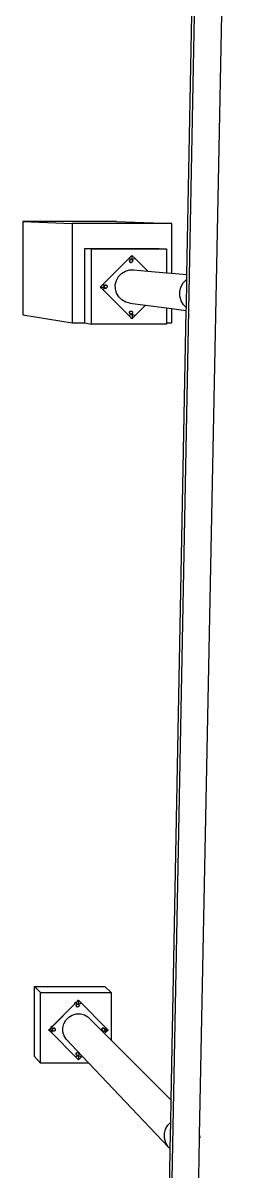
# Model space of a CAD drawing. Header units: inches. Extents: x -1152 to 1243, y -567 to 664.
# Drawn here: x 218.5 to 278.8, y -281 to 48.5 of the extents above; entities that cross this region are included whole.
import ezdxf

# ---------------------------------------------------------------- set-up
doc = ezdxf.new("R2010")
doc.units = ezdxf.units.IN
doc.header["$MEASUREMENT"] = 0

msp = doc.modelspace()

# ---------------------------------------------------------------- linework, layer by layer
for p, q in [((255.92893, -566.54973), (276.90606, 529.8555)), ((269.24112, -270.84052), (278.82227, 215.69733)), ((269.9474, 208.83171), (265.51253, -23.73756)), ((245.3505, -8.49912), (218.53607, -8.49912)), ((218.53607, -8.49912), (218.53607, -35.31356)), ((218.53607, -8.49912), (232.68488, -9.04938)), ((261.23538, -9.04938), (232.68488, -9.04938)), ((232.68488, -9.04938), (232.68488, -37.59988)), ((245.3505, -8.49912), (261.23538, -9.04938)), ((261.23538, -23.35517), (261.23538, -9.04938)), ((236.2537, -37.59988), (236.2537, -16.18701)), ((236.2537, -16.18701), (257.66657, -16.18701)), ((236.2537, -16.18701), (238.18129, -16.31908)), ((238.18129, -16.31908), (259.76887, -16.31908)), ((238.18129, -37.90666), (238.18129, -16.31908)), ((257.66657, -16.18701), (259.76887, -16.31908)), ((259.76887, -16.31908), (259.76887, -23.22406)), ((241.51812, -26.50027), (249.00097, -19.01742)), ((241.53141, -26.50173), (249.00932, -19.02382)), ((249.00097, -19.01742), (249.80201, -18.21638)), ((249.00097, -19.01742), (249.00932, -19.02382)), ((249.00097, -19.01742), (249.01468, -19.01846)), ((249.00932, -19.02382), (249.01468, -19.01846)), ((249.01468, -19.01846), (249.80939, -18.22376)), ((249.01468, -19.01846), (249.24931, -19.1985)), ((249.08889, -19.66822), (249.07357, -19.78459)), ((249.09972, -19.67905), (249.0844, -19.79542)), ((249.1338, -19.55978), (249.08889, -19.66822)), ((249.14464, -19.57061), (249.09972, -19.67905)), ((249.09972, -19.79542), (249.11452, -19.68302)), ((249.11452, -19.68302), (249.15791, -19.57827)), ((249.12801, -19.79767), (249.14281, -19.68525)), ((249.20526, -19.46665), (249.1338, -19.55978)), ((249.14281, -19.68525), (249.18621, -19.58049)), ((249.21609, -19.47749), (249.14464, -19.57061)), ((249.15791, -19.57827), (249.22693, -19.48832)), ((249.18621, -19.58049), (249.2439, -19.5053)), ((249.29838, -19.3952), (249.20526, -19.46665)), ((249.22693, -19.48832), (249.31687, -19.4193)), ((249.22693, -19.48832), (249.2439, -19.5053)), ((249.2439, -19.5053), (249.25523, -19.49054)), ((249.24931, -19.1985), (249.52255, -19.31168)), ((249.25523, -19.49054), (249.34519, -19.42151)), ((249.40682, -19.35028), (249.29838, -19.3952)), ((249.31687, -19.4193), (249.42162, -19.37591)), ((249.34519, -19.42151), (249.44995, -19.37812)), ((249.5232, -19.33496), (249.40682, -19.35028)), ((249.42162, -19.37591), (249.53403, -19.36112)), ((249.44995, -19.37812), (249.55655, -19.36408)), ((249.52255, -19.31168), (249.81576, -19.35028)), ((249.63957, -19.35028), (249.5232, -19.33496)), ((249.53403, -19.36112), (249.55655, -19.36408)), ((249.53403, -19.36112), (249.56237, -19.36331)), ((249.55655, -19.36408), (249.56237, -19.36331)), ((249.56237, -19.36331), (249.67479, -19.37812)), ((249.74801, -19.3952), (249.63957, -19.35028)), ((249.67479, -19.37812), (249.77955, -19.42151)), ((249.84113, -19.46665), (249.74801, -19.3952)), ((249.77955, -19.42151), (249.84506, -19.47178)), ((249.80201, -18.21638), (249.80939, -18.22376)), ((249.80201, -18.21638), (249.81576, -18.21738)), ((249.80939, -18.22376), (249.81576, -18.21738)), ((249.81576, -18.21738), (250.61684, -19.01846)), ((249.81576, -18.21738), (249.81576, -19.34421)), ((249.81576, -19.35028), (250.10898, -19.31168)), ((249.84506, -19.47178), (249.84113, -19.46665)), ((249.84506, -19.47178), (249.86951, -19.49054)), ((249.86951, -19.49054), (249.93854, -19.58049)), ((249.93854, -19.58049), (249.98193, -19.68525)), ((249.98193, -19.68525), (249.99673, -19.79767)), ((250.10898, -19.31168), (250.38221, -19.1985)), ((250.38221, -19.1985), (250.61684, -19.01846)), ((250.61684, -19.01846), (254.3368, -22.73842)), ((246.84178, -23.38151), (247.92084, -22.74051)), ((247.92084, -22.74051), (249.12903, -22.40063)), ((249.07357, -19.78459), (249.08889, -19.90096)), ((249.0844, -19.79542), (249.09972, -19.9118)), ((249.08889, -19.90096), (249.1338, -20.0094)), ((249.11452, -19.90783), (249.09972, -19.79542)), ((249.09972, -19.9118), (249.14464, -20.02024)), ((249.15791, -20.01258), (249.11452, -19.90783)), ((249.14281, -19.91009), (249.12801, -19.79767)), ((249.12903, -22.40063), (250.38402, -22.38503)), ((249.1338, -20.0094), (249.20526, -20.10253)), ((249.18621, -20.01485), (249.14281, -19.91009)), ((249.14464, -20.02024), (249.20669, -20.1011)), ((249.21752, -20.09027), (249.15791, -20.01258)), ((249.23254, -20.07524), (249.18621, -20.01485)), ((249.21752, -20.09027), (249.20526, -20.10253)), ((249.20669, -20.1011), (249.21139, -20.10723)), ((249.21139, -20.10723), (249.21609, -20.11336)), ((249.21609, -20.11336), (249.30921, -20.18481)), ((249.21752, -20.09027), (249.23254, -20.07524)), ((249.22693, -20.10253), (249.21752, -20.09027)), ((249.31687, -20.17155), (249.22693, -20.10253)), ((249.25523, -20.10481), (249.23254, -20.07524)), ((249.34519, -20.17384), (249.25523, -20.10481)), ((249.30921, -20.18481), (249.41766, -20.22973)), ((249.42162, -20.21493), (249.31687, -20.17155)), ((249.44995, -20.21723), (249.34519, -20.17384)), ((249.41766, -20.22973), (249.53403, -20.24505)), ((249.53403, -20.22973), (249.42162, -20.21493)), ((249.53947, -20.22902), (249.44995, -20.21723)), ((249.53403, -20.22973), (249.53403, -20.2283)), ((249.53947, -20.22902), (249.53403, -20.22973)), ((249.53403, -20.22973), (249.56237, -20.23203)), ((249.53403, -20.24505), (249.6504, -20.22973)), ((249.53403, -20.23279), (249.53403, -20.22973)), ((249.53403, -20.24505), (249.53403, -20.23279)), ((249.56237, -20.23203), (249.53947, -20.22902)), ((249.67479, -20.21723), (249.56237, -20.23203)), ((249.6504, -20.22973), (249.75884, -20.18481)), ((249.77955, -20.17384), (249.67479, -20.21723)), ((249.75884, -20.18481), (249.76564, -20.1796)), ((249.86951, -20.10481), (249.77955, -20.17384)), ((249.93854, -20.01485), (249.86951, -20.10481)), ((249.98193, -19.91009), (249.93854, -20.01485)), ((249.99673, -19.79767), (249.98193, -19.91009)), ((250.38402, -22.38503), (254.3368, -22.73842)), ((254.3368, -22.73842), (259.76887, -23.22406)), ((245.04166, -26.59087), (245.35141, -25.37461)), ((245.35141, -25.37461), (245.9654, -24.27996)), ((245.9654, -24.27996), (246.84178, -23.38151)), ((259.76887, -23.22406), (261.23538, -23.35517)), ((261.23538, -23.35517), (265.51253, -23.73756)), ((263.86056, -27.28885), (264.52087, -26.11162)), ((264.52087, -26.11162), (265.46337, -25.1454)), ((265.48594, -25.13199), (265.33357, -33.12277)), ((265.46337, -25.1454), (265.48594, -25.13199)), ((265.51253, -23.73756), (265.48594, -25.13199)), ((240.71708, -27.30131), (241.51812, -26.50027)), ((241.51812, -28.10235), (240.71708, -27.30131)), ((240.71708, -27.30131), (240.73033, -27.30281)), ((240.73033, -27.30281), (241.52452, -26.50862)), ((241.53141, -28.10389), (240.73033, -27.30281)), ((240.73033, -27.30281), (241.81722, -27.30281)), ((241.52452, -26.50862), (241.51812, -26.50027)), ((241.51812, -26.50027), (241.53141, -26.50173)), ((241.51812, -28.10235), (241.53141, -28.10389)), ((249.00097, -35.5852), (241.51812, -28.10235)), ((241.52452, -26.50862), (241.53141, -26.50173)), ((241.71145, -26.73636), (241.53141, -26.50173)), ((241.53141, -28.10389), (241.71145, -27.86926)), ((249.01468, -35.58716), (241.53141, -28.10389)), ((241.82463, -27.0096), (241.71145, -26.73636)), ((241.71145, -27.86926), (241.82463, -27.59603)), ((241.80983, -27.05222), (241.79451, -27.16859)), ((241.79451, -27.16859), (241.80983, -27.28497)), ((241.80931, -27.17256), (241.82463, -27.05619)), ((241.82463, -27.281), (241.80931, -27.17256)), ((241.85475, -26.94378), (241.80983, -27.05222)), ((241.80983, -27.28497), (241.81722, -27.30281)), ((241.81722, -27.30281), (241.83038, -27.30281)), ((241.81722, -27.30281), (241.85475, -27.39341)), ((241.82928, -27.04495), (241.82463, -27.0096)), ((241.82928, -27.04495), (241.82463, -27.05619)), ((241.82463, -27.281), (241.82463, -27.28893)), ((241.82463, -27.281), (241.8561, -27.35698)), ((241.82463, -27.28893), (241.85531, -27.363)), ((241.82463, -27.59603), (241.85531, -27.363)), ((241.86955, -26.94774), (241.82928, -27.04495)), ((241.84163, -27.13874), (241.82928, -27.04495)), ((241.83038, -27.30281), (241.83366, -27.30281)), ((241.83366, -27.30281), (241.85716, -27.30281)), ((241.8373, -27.17168), (241.84163, -27.13874)), ((241.8521, -27.2841), (241.8373, -27.17168)), ((241.84163, -27.13874), (241.8521, -27.05926)), ((241.8521, -27.05926), (241.89549, -26.9545)), ((241.86242, -27.30901), (241.8521, -27.2841)), ((241.9262, -26.85066), (241.85475, -26.94378)), ((241.85475, -27.39341), (241.9168, -27.47427)), ((241.85531, -27.363), (241.8561, -27.35698)), ((241.85531, -27.363), (241.86955, -27.39737)), ((241.8561, -27.35698), (241.86242, -27.30901)), ((241.86802, -27.38575), (241.8561, -27.35698)), ((241.89549, -27.38886), (241.86242, -27.30901)), ((241.92763, -27.46344), (241.86802, -27.38575)), ((241.86955, -26.94774), (241.93704, -26.86149)), ((241.86955, -27.39737), (241.941, -27.49049)), ((241.89549, -26.9545), (241.95391, -26.87836)), ((241.94182, -27.44924), (241.89549, -27.38886)), ((241.9168, -27.47427), (241.9215, -27.4804)), ((241.9215, -27.4804), (241.9262, -27.48653)), ((241.9262, -27.48653), (242.01933, -27.55798)), ((241.92763, -27.46344), (241.94182, -27.44924)), ((241.93704, -27.4757), (241.92763, -27.46344)), ((241.93704, -26.86149), (242.02699, -26.79247)), ((241.941, -26.85462), (241.93704, -26.86149)), ((241.93704, -26.86149), (241.95391, -26.87836)), ((242.02699, -27.54472), (241.93704, -27.4757)), ((242.03412, -26.78317), (241.941, -26.85462)), ((241.941, -27.49049), (242.03412, -27.56195)), ((241.96452, -27.47882), (241.94182, -27.44924)), ((241.95391, -26.87836), (241.96452, -26.86454)), ((241.96452, -26.86454), (242.05448, -26.79551)), ((242.05448, -27.54784), (241.96452, -27.47882)), ((242.01933, -27.55798), (242.12777, -27.6029)), ((242.02699, -26.79247), (242.13173, -26.74908)), ((242.13173, -27.5881), (242.02699, -27.54472)), ((242.14257, -26.73825), (242.03412, -26.78317)), ((242.14257, -27.60687), (242.03412, -27.56195)), ((242.05448, -26.79551), (242.15923, -26.75212)), ((242.15923, -27.59124), (242.05448, -27.54784)), ((242.12777, -27.6029), (242.13543, -27.60391)), ((242.13173, -26.74908), (242.24414, -26.73429)), ((242.15923, -27.59124), (242.13173, -27.5881)), ((242.13543, -27.60391), (242.24414, -27.61822)), ((242.25894, -26.72293), (242.14257, -26.73825)), ((242.14257, -27.60687), (242.25894, -27.62219)), ((242.15923, -26.75212), (242.26943, -26.73761)), ((242.24414, -27.6029), (242.15923, -27.59124)), ((242.24414, -26.73429), (242.26943, -26.73761)), ((242.24599, -27.60266), (242.24414, -27.6029)), ((242.24414, -27.60596), (242.24414, -27.6029)), ((242.24414, -27.61822), (242.36051, -27.6029)), ((242.24414, -27.61822), (242.24414, -27.60596)), ((242.27165, -27.60604), (242.24599, -27.60266)), ((242.37531, -26.73825), (242.25894, -26.72293)), ((242.25894, -27.62219), (242.37531, -27.60687)), ((242.26943, -26.73761), (242.27165, -26.73732)), ((242.27165, -26.73732), (242.38407, -26.75212)), ((242.38407, -27.59124), (242.27165, -27.60604)), ((242.36051, -27.6029), (242.46895, -27.55798)), ((242.48375, -26.78317), (242.37531, -26.73825)), ((242.37531, -27.60687), (242.48375, -27.56195)), ((242.38407, -26.75212), (242.48883, -26.79551)), ((242.48883, -27.54784), (242.38407, -27.59124)), ((242.46895, -27.55798), (242.47435, -27.55384)), ((242.57687, -26.85462), (242.48375, -26.78317)), ((242.48375, -27.56195), (242.57687, -27.49049)), ((242.48883, -26.79551), (242.57879, -26.86454)), ((242.57879, -27.47882), (242.48883, -27.54784)), ((242.56405, -26.85323), (242.56208, -26.85066)), ((242.57879, -26.86454), (242.64782, -26.9545)), ((242.64782, -27.38886), (242.57879, -27.47882)), ((242.64782, -26.9545), (242.69121, -27.05926)), ((242.69121, -27.2841), (242.64782, -27.38886)), ((242.69121, -27.05926), (242.70601, -27.17168)), ((242.70601, -27.17168), (242.69121, -27.2841)), ((245.05726, -27.84587), (245.04166, -26.59087)), ((245.39714, -29.05406), (245.05726, -27.84587)), ((246.03814, -30.13311), (245.39714, -29.05406)), ((263.52745, -28.59687), (263.86056, -27.28885)), ((263.54422, -29.94654), (263.52745, -28.59687)), ((246.03814, -30.13311), (246.93659, -31.0095)), ((248.03124, -31.62348), (246.93659, -31.0095)), ((249.2475, -31.93323), (248.03124, -31.62348)), ((249.2475, -31.93323), (253.70029, -32.50372)), ((253.70029, -32.50372), (250.61684, -35.58716)), ((253.70029, -32.50372), (259.76887, -33.28121)), ((263.90974, -31.24588), (263.54422, -29.94654)), ((264.5991, -32.40633), (263.90974, -31.24588)), ((265.33357, -33.12277), (264.5991, -32.40633)), ((218.53607, -35.31356), (232.68488, -37.59988)), ((249.80201, -36.38624), (249.00097, -35.5852)), ((249.00097, -35.5852), (249.01468, -35.58716)), ((249.24931, -35.40712), (249.01468, -35.58716)), ((249.81576, -36.38824), (249.01468, -35.58716)), ((249.08889, -34.49325), (249.07357, -34.60963)), ((249.07357, -34.60963), (249.08889, -34.726)), ((249.1338, -34.38481), (249.08889, -34.49325)), ((249.08889, -34.60963), (249.10369, -34.49722)), ((249.10369, -34.72203), (249.08889, -34.60963)), ((249.08889, -34.726), (249.1338, -34.83444)), ((249.10369, -34.49722), (249.14707, -34.39247)), ((249.14707, -34.82678), (249.10369, -34.72203)), ((249.11718, -34.61356), (249.13198, -34.50114)), ((249.13198, -34.72598), (249.11718, -34.61356)), ((249.13198, -34.50114), (249.17537, -34.39638)), ((249.17537, -34.83074), (249.13198, -34.72598)), ((249.20526, -34.29169), (249.1338, -34.38481)), ((249.1338, -34.83444), (249.20526, -34.92756)), ((249.14707, -34.39247), (249.21609, -34.30252)), ((249.21609, -34.91673), (249.14707, -34.82678)), ((249.17537, -34.39638), (249.2444, -34.30642)), ((249.2444, -34.92069), (249.17537, -34.83074)), ((249.20526, -34.92756), (249.29838, -34.99902)), ((249.21609, -34.30252), (249.30604, -34.2335)), ((249.30604, -34.98575), (249.21609, -34.91673)), ((249.2444, -34.30642), (249.33436, -34.23739)), ((249.33436, -34.98972), (249.2444, -34.92069)), ((249.52255, -35.29394), (249.24931, -35.40712)), ((249.29838, -34.99902), (249.40682, -35.04393)), ((249.30604, -34.2335), (249.41079, -34.19012)), ((249.41079, -35.02914), (249.30604, -34.98575)), ((249.33436, -34.23739), (249.43912, -34.194)), ((249.43912, -35.03311), (249.33436, -34.98972)), ((249.40682, -35.04393), (249.5232, -35.05926)), ((249.41079, -34.19012), (249.5232, -34.17532)), ((249.41079, -35.02914), (249.43912, -35.03311)), ((249.43912, -34.194), (249.55154, -34.1792)), ((249.55154, -35.04792), (249.43912, -35.03311)), ((249.81576, -35.25534), (249.52255, -35.29394)), ((249.5232, -34.17532), (249.55154, -34.1792)), ((249.5232, -35.05926), (249.63957, -35.04393)), ((249.5232, -35.05926), (249.5232, -35.04418)), ((249.55154, -34.1792), (249.6356, -34.19012)), ((249.66396, -35.03311), (249.55154, -35.04792)), ((249.6356, -34.19012), (249.66396, -34.194)), ((249.63957, -35.04393), (249.66396, -35.03311)), ((249.66396, -34.194), (249.76872, -34.23739)), ((249.74801, -34.99902), (249.66396, -35.03311)), ((249.74801, -34.99902), (249.75004, -34.99746)), ((249.76872, -34.98972), (249.75004, -34.99746)), ((249.76872, -34.23739), (249.8435, -34.29478)), ((249.85867, -34.92069), (249.76872, -34.98972)), ((250.10898, -35.29394), (249.81576, -35.25534)), ((250.61684, -35.58716), (249.81576, -36.38824)), ((249.8435, -34.29478), (249.84113, -34.29169)), ((249.84113, -34.93416), (249.84113, -36.38824)), ((249.8435, -34.29478), (249.85867, -34.30642)), ((249.85867, -34.30642), (249.9277, -34.39638)), ((249.9277, -34.83074), (249.85867, -34.92069)), ((249.9277, -34.39638), (249.97109, -34.50114)), ((249.97109, -34.72598), (249.9277, -34.83074)), ((249.97109, -34.50114), (249.98589, -34.61356)), ((249.98589, -34.61356), (249.97109, -34.72598)), ((250.38221, -35.40712), (250.10898, -35.29394)), ((250.61684, -35.58716), (250.38221, -35.40712)), ((259.76887, -33.28121), (259.76887, -37.59988)), ((259.76887, -33.28121), (261.23538, -33.4691)), ((265.31699, -33.99203), (260.99681, -260.54738)), ((261.23538, -37.59988), (261.23538, -33.4691)), ((261.23538, -33.4691), (265.31699, -33.99203)), ((265.33357, -33.12277), (265.31699, -33.99203)), ((232.68488, -37.59988), (236.2537, -37.59988)), ((236.2537, -37.59988), (238.18129, -37.90666)), ((259.76887, -37.90666), (238.18129, -37.90666)), ((249.80201, -36.38624), (249.81576, -36.38824)), ((259.76887, -37.59988), (261.23538, -37.59988)), ((259.76887, -37.59988), (259.76887, -37.90666)), ((221.88787, -248.15314), (221.88787, -228.04232)), ((221.88787, -228.04232), (223.58732, -229.78891)), ((221.88787, -228.04232), (241.9987, -228.04232)), ((223.58732, -229.78891), (243.85218, -229.78891)), ((223.58732, -250.05376), (223.58732, -229.78891)), ((241.9987, -228.04232), (243.85218, -229.78891)), ((243.85218, -229.78891), (243.85218, -243.43228)), ((226.95904, -239.5059), (233.32517, -233.13978)), ((226.98034, -239.50871), (233.33223, -233.15682)), ((233.31295, -232.89228), (233.2986, -233.00128)), ((233.2986, -233.00128), (233.31295, -233.11028)), ((233.35503, -232.7907), (233.31295, -232.89228)), ((233.31295, -233.11028), (233.32517, -233.13978)), ((233.32517, -233.13978), (233.71333, -232.75162)), ((233.32517, -233.13978), (233.33223, -233.15682)), ((233.33223, -233.15682), (233.7254, -232.76365)), ((233.42195, -232.70348), (233.35503, -232.7907)), ((233.50918, -232.63655), (233.42195, -232.70348)), ((233.61075, -232.59448), (233.50918, -232.63655)), ((233.71975, -232.58013), (233.61075, -232.59448)), ((233.71333, -232.75162), (233.85825, -232.6067)), ((233.71333, -232.75162), (233.72696, -232.76209)), ((233.71333, -232.75162), (233.7254, -232.76365)), ((233.82876, -232.59448), (233.71975, -232.58013)), ((233.7254, -232.76365), (233.72696, -232.76209)), ((233.7254, -232.76365), (233.94563, -232.93263)), ((233.72696, -232.76209), (234.47723, -232.01182)), ((233.79505, -233.37351), (233.78067, -233.48274)), ((233.78067, -233.48274), (233.79505, -233.59196)), ((233.80522, -233.38368), (233.79084, -233.4929)), ((233.79084, -233.4929), (233.80522, -233.60213)), ((233.83721, -233.27172), (233.79505, -233.37351)), ((233.79505, -233.59196), (233.83721, -233.69375)), ((233.84738, -233.28189), (233.80522, -233.38368)), ((233.80522, -233.4929), (233.81911, -233.3874)), ((233.81911, -233.59841), (233.80522, -233.4929)), ((233.80522, -233.60213), (233.84738, -233.70391)), ((233.81911, -233.3874), (233.85983, -233.28908)), ((233.85983, -233.69672), (233.81911, -233.59841)), ((233.85825, -232.6067), (233.82876, -232.59448)), ((233.83015, -233.5178), (233.84404, -233.41228)), ((233.84404, -233.62331), (233.83015, -233.5178)), ((233.90428, -233.18432), (233.83721, -233.27172)), ((233.83721, -233.69375), (233.90428, -233.78115)), ((233.84404, -233.41228), (233.88477, -233.31395)), ((233.88477, -233.72164), (233.84404, -233.62331)), ((233.91445, -233.19449), (233.84738, -233.28189)), ((233.84738, -233.70391), (233.90562, -233.77981)), ((233.85825, -232.6067), (234.46518, -231.99977)), ((233.85983, -233.28908), (233.92462, -233.20466)), ((233.91579, -233.76964), (233.85983, -233.69672)), ((233.88477, -233.31395), (233.94952, -233.22956)), ((233.91908, -233.76635), (233.88477, -233.72164)), ((233.99168, -233.11725), (233.90428, -233.18432)), ((233.91579, -233.76964), (233.90428, -233.78115)), ((233.90562, -233.77981), (233.91003, -233.78557)), ((233.91003, -233.78557), (233.91445, -233.79132)), ((233.91445, -233.79132), (234.00185, -233.85839)), ((233.91579, -233.76964), (233.91908, -233.76635)), ((233.92462, -233.78115), (233.91579, -233.76964)), ((233.93876, -233.792), (233.91908, -233.76635)), ((233.92462, -233.20466), (234.00904, -233.13988)), ((233.92462, -233.20466), (233.94952, -233.22956)), ((233.92462, -233.78115), (233.94955, -233.80607)), ((233.93876, -233.792), (233.92462, -233.78115)), ((233.94955, -233.80607), (233.93876, -233.792)), ((233.94563, -232.93263), (234.20209, -233.03886)), ((233.94952, -233.22956), (234.03399, -233.16473)), ((234.03399, -233.87086), (233.94955, -233.80607)), ((234.09347, -233.07509), (233.99168, -233.11725)), ((234.00185, -233.85839), (234.10363, -233.90055)), ((234.00904, -233.13988), (234.10736, -233.09915)), ((234.03399, -233.16473), (234.13231, -233.124)), ((234.13231, -233.91159), (234.03399, -233.87086)), ((234.20269, -233.06071), (234.09347, -233.07509)), ((234.10363, -233.90055), (234.10659, -233.90094)), ((234.10736, -233.09915), (234.21286, -233.08526)), ((234.13231, -233.124), (234.23783, -233.11011)), ((234.23783, -233.92548), (234.13231, -233.91159)), ((234.20209, -233.03886), (234.4773, -233.07509)), ((234.31192, -233.07509), (234.20269, -233.06071)), ((234.21286, -233.08526), (234.31837, -233.09915)), ((234.23783, -233.11011), (234.34335, -233.124)), ((234.34335, -233.91159), (234.23783, -233.92548)), ((234.41371, -233.11725), (234.31192, -233.07509)), ((234.31837, -233.09915), (234.41668, -233.13988)), ((234.34335, -233.124), (234.44167, -233.16473)), ((234.44167, -233.87086), (234.34335, -233.91159)), ((234.50111, -233.18432), (234.41371, -233.11725)), ((234.41668, -233.13988), (234.50111, -233.20466)), ((234.44167, -233.16473), (234.51171, -233.21847)), ((234.52611, -233.80607), (234.44167, -233.87086)), ((234.46518, -231.99977), (234.47723, -232.01182)), ((234.47723, -232.01182), (235.22919, -232.76365)), ((234.4773, -232.01175), (234.4773, -233.06939)), ((234.4773, -233.07509), (234.75251, -233.03886)), ((234.56818, -233.27172), (234.50111, -233.18432)), ((234.50111, -233.20466), (234.51171, -233.21847)), ((234.50111, -233.20466), (234.52611, -233.22952)), ((234.57834, -233.28189), (234.51128, -233.19449)), ((234.51171, -233.21847), (234.52611, -233.22952)), ((234.52611, -233.22952), (234.57953, -233.29914)), ((234.5909, -233.72164), (234.52611, -233.80607)), ((234.57953, -233.29914), (234.56818, -233.27172)), ((234.6205, -233.38368), (234.57834, -233.28189)), ((234.57953, -233.29914), (234.5909, -233.31395)), ((234.5909, -233.31395), (234.63163, -233.41228)), ((234.63163, -233.62331), (234.5909, -233.72164)), ((234.62084, -233.38625), (234.6205, -233.38368)), ((234.63163, -233.41228), (234.64552, -233.5178)), ((234.64552, -233.5178), (234.63163, -233.62331)), ((234.75251, -233.03886), (235.00897, -232.93263)), ((235.00897, -232.93263), (235.22919, -232.76365)), ((235.22919, -232.76365), (242.253, -239.78745)), ((230.86334, -237.70209), (231.68592, -236.85881)), ((231.68592, -236.85881), (232.69872, -236.25716)), ((232.69872, -236.25716), (233.83273, -235.93815)), ((233.83273, -235.93815), (235.01067, -235.92351)), ((235.01067, -235.92351), (236.15225, -236.21424)), ((236.15225, -236.21424), (237.1797, -236.79053)), ((237.1797, -236.79053), (238.02297, -237.61311)), ((225.93803, -240.52692), (226.50016, -239.96479)), ((225.9497, -240.53935), (225.93803, -240.52692)), ((225.9497, -240.53935), (226.50297, -239.98608)), ((226.7016, -241.29124), (225.9497, -240.53935)), ((225.9497, -240.53935), (226.96986, -240.53935)), ((226.50877, -239.81233), (226.49442, -239.92133)), ((226.49442, -239.92133), (226.50016, -239.96479)), ((226.50016, -239.96479), (226.68989, -239.77506)), ((226.50016, -239.96479), (226.5016, -239.97583)), ((226.50297, -239.98608), (226.5016, -239.97583)), ((226.50297, -239.98608), (226.70035, -239.7887)), ((226.55085, -239.71076), (226.50877, -239.81233)), ((226.61778, -239.62353), (226.55085, -239.71076)), ((226.705, -239.55661), (226.61778, -239.62353)), ((226.68989, -239.77506), (226.95904, -239.5059)), ((226.70035, -239.7887), (226.68989, -239.77506)), ((226.68989, -239.77506), (226.7016, -239.78745)), ((226.70035, -239.7887), (226.7016, -239.78745)), ((226.7016, -239.78745), (226.98034, -239.50871)), ((226.87059, -240.00767), (226.7016, -239.78745)), ((226.80657, -239.51453), (226.705, -239.55661)), ((226.91557, -239.50018), (226.80657, -239.51453)), ((226.97681, -240.26413), (226.87059, -240.00767)), ((226.95904, -239.5059), (226.91557, -239.50018)), ((226.96292, -240.30414), (226.94854, -240.41337)), ((226.94854, -240.41337), (226.96292, -240.52259)), ((226.98034, -239.50871), (226.95904, -239.5059)), ((226.96243, -240.41709), (226.97681, -240.30786)), ((226.97681, -240.51887), (226.96243, -240.41709)), ((227.00508, -240.20236), (226.96292, -240.30414)), ((226.96292, -240.52259), (226.96986, -240.53935)), ((226.96986, -240.53935), (226.98221, -240.53935)), ((226.96986, -240.53935), (227.00508, -240.62438)), ((226.98118, -240.29732), (226.97681, -240.26413)), ((226.98118, -240.29732), (226.97681, -240.30786)), ((226.97681, -240.51887), (226.97681, -240.52632)), ((226.97681, -240.51887), (227.00635, -240.59019)), ((226.97681, -240.52632), (227.00561, -240.59584)), ((227.01897, -240.20608), (226.98118, -240.29732)), ((226.9835, -240.31494), (226.98118, -240.29732)), ((226.98221, -240.53935), (226.98529, -240.53935)), ((226.98529, -240.53935), (227.00033, -240.53935)), ((226.98712, -240.439), (227.00101, -240.33348)), ((227.00101, -240.54451), (226.98712, -240.439)), ((227.00101, -240.33348), (227.04174, -240.23515)), ((227.07215, -240.11495), (227.00508, -240.20236)), ((227.01897, -240.20608), (227.08232, -240.12512)), ((227.04174, -240.23515), (227.10653, -240.15072)), ((227.08232, -240.12512), (227.16675, -240.06034)), ((227.08604, -240.11867), (227.08232, -240.12512)), ((227.08232, -240.12512), (227.10653, -240.15072)), ((227.17345, -240.05161), (227.08604, -240.11867)), ((227.10653, -240.15072), (227.19096, -240.08593)), ((227.16675, -240.06034), (227.26506, -240.01962)), ((227.27523, -240.00945), (227.17345, -240.05161)), ((227.19096, -240.08593), (227.28929, -240.0452)), ((227.26506, -240.01962), (227.37057, -240.00573)), ((227.38446, -239.99507), (227.27523, -240.00945)), ((227.28929, -240.0452), (227.39481, -240.03131)), ((227.37057, -240.00573), (227.47607, -240.01962)), ((227.49368, -240.00945), (227.38446, -239.99507)), ((227.39481, -240.03131), (227.50032, -240.0452)), ((227.47607, -240.01962), (227.57439, -240.06034)), ((227.59547, -240.05161), (227.49368, -240.00945)), ((227.50032, -240.0452), (227.59865, -240.08593)), ((227.57439, -240.06034), (227.65881, -240.12512)), ((227.68287, -240.11867), (227.59547, -240.05161)), ((227.59865, -240.08593), (227.67183, -240.14209)), ((227.65881, -240.12512), (227.68308, -240.15072)), ((227.65881, -240.12512), (227.67183, -240.14209)), ((227.73605, -240.20236), (227.66898, -240.11495)), ((227.67183, -240.14209), (227.68308, -240.15072)), ((227.68308, -240.15072), (227.74787, -240.23515)), ((227.77821, -240.30414), (227.73605, -240.20236)), ((227.74787, -240.23515), (227.7886, -240.33348)), ((227.77903, -240.31038), (227.77821, -240.30414)), ((227.7886, -240.33348), (227.80249, -240.439)), ((227.80249, -240.439), (227.7886, -240.54451)), ((229.99632, -239.87112), (230.28705, -238.72953)), ((230.01096, -241.04906), (229.99632, -239.87112)), ((230.28705, -238.72953), (230.86334, -237.70209)), ((238.02297, -237.61311), (241.98046, -241.56378)), ((241.15829, -240.31803), (241.14391, -240.42726)), ((241.14391, -240.42726), (241.15829, -240.53648)), ((241.20045, -240.21625), (241.15829, -240.31803)), ((241.15829, -240.42726), (241.17218, -240.32175)), ((241.17218, -240.53276), (241.15829, -240.42726)), ((241.15829, -240.53648), (241.20045, -240.63827)), ((241.17218, -240.32175), (241.2129, -240.22344)), ((241.2129, -240.63108), (241.17218, -240.53276)), ((241.184, -240.45289), (241.19789, -240.34737)), ((241.19789, -240.55841), (241.184, -240.45289)), ((241.19789, -240.34737), (241.23862, -240.24905)), ((241.26751, -240.12884), (241.20045, -240.21625)), ((241.2129, -240.22344), (241.27768, -240.13901)), ((241.23862, -240.24905), (241.30335, -240.16468)), ((241.34475, -240.05161), (241.25735, -240.11867)), ((241.25735, -240.11867), (241.27768, -240.13901)), ((241.27768, -240.13901), (241.36211, -240.07423)), ((241.27768, -240.13901), (241.30335, -240.16468)), ((241.30335, -240.16468), (241.38784, -240.09982)), ((241.44653, -240.00945), (241.34475, -240.05161)), ((241.36211, -240.07423), (241.46042, -240.03351)), ((241.38784, -240.09982), (241.48616, -240.05909)), ((241.55576, -239.99507), (241.44653, -240.00945)), ((241.46042, -240.03351), (241.56593, -240.01962)), ((241.48616, -240.05909), (241.59168, -240.0452)), ((241.66499, -240.00945), (241.55576, -239.99507)), ((241.56593, -240.01962), (241.67143, -240.03351)), ((241.59168, -240.0452), (241.6972, -240.05909)), ((241.76677, -240.05161), (241.66499, -240.00945)), ((241.67143, -240.03351), (241.76975, -240.07423)), ((241.6972, -240.05909), (241.79552, -240.09982)), ((241.85418, -240.11867), (241.76677, -240.05161)), ((241.76975, -240.07423), (241.85418, -240.13901)), ((241.79552, -240.09982), (241.86503, -240.15316)), ((241.92124, -240.20608), (241.85418, -240.11867)), ((241.85418, -240.13901), (241.86503, -240.15316)), ((241.85418, -240.13901), (241.87996, -240.16461)), ((241.93141, -240.21625), (241.86434, -240.12884)), ((241.86503, -240.15316), (241.87996, -240.16461)), ((241.87996, -240.16461), (241.93235, -240.23288)), ((241.93235, -240.23288), (241.92124, -240.20608)), ((241.97357, -240.31803), (241.93141, -240.21625)), ((241.93235, -240.23288), (241.94475, -240.24905)), ((241.94475, -240.24905), (241.97132, -240.3132)), ((241.97778, -240.26413), (241.97132, -240.3132)), ((241.97132, -240.3132), (241.98548, -240.34737)), ((242.08401, -240.00767), (241.97778, -240.26413)), ((241.98548, -240.34737), (241.99937, -240.45289)), ((241.99937, -240.45289), (241.98548, -240.55841)), ((243.00489, -240.53935), (241.98798, -240.53935)), ((242.253, -239.78745), (242.08401, -240.00767)), ((242.253, -239.78745), (243.00489, -240.53935)), ((243.00489, -240.53935), (242.253, -241.29124)), ((226.7016, -241.29124), (226.87059, -241.07102)), ((233.7254, -248.31504), (226.7016, -241.29124)), ((226.87059, -241.07102), (226.97681, -240.81456)), ((226.97681, -240.81456), (227.00561, -240.59584)), ((227.00963, -240.56532), (227.00101, -240.54451)), ((227.00508, -240.62438), (227.06332, -240.70028)), ((227.00561, -240.59584), (227.00635, -240.59019)), ((227.00561, -240.59584), (227.01897, -240.6281)), ((227.00635, -240.59019), (227.00963, -240.56532)), ((227.01754, -240.61719), (227.00635, -240.59019)), ((227.04174, -240.64284), (227.00963, -240.56532)), ((227.07349, -240.69011), (227.01754, -240.61719)), ((227.01897, -240.6281), (227.08604, -240.7155)), ((227.07605, -240.68755), (227.04174, -240.64284)), ((227.06332, -240.70028), (227.06774, -240.70603)), ((227.06774, -240.70603), (227.07215, -240.71178)), ((227.07215, -240.71178), (227.15956, -240.77885)), ((227.07349, -240.69011), (227.07605, -240.68755)), ((227.08232, -240.70161), (227.07349, -240.69011)), ((227.09331, -240.71005), (227.07605, -240.68755)), ((227.08232, -240.70161), (227.10653, -240.72727)), ((227.09331, -240.71005), (227.08232, -240.70161)), ((227.08604, -240.7155), (227.17345, -240.78257)), ((227.10653, -240.72727), (227.09331, -240.71005)), ((227.18463, -240.7872), (227.10653, -240.72727)), ((227.15956, -240.77885), (227.19038, -240.79162)), ((227.17345, -240.78257), (227.18463, -240.7872)), ((227.19096, -240.79206), (227.18463, -240.7872)), ((227.28929, -240.83279), (227.19096, -240.79206)), ((227.39481, -240.84668), (227.28929, -240.83279)), ((227.50032, -240.83279), (227.39481, -240.84668)), ((227.59865, -240.79206), (227.50032, -240.83279)), ((227.68308, -240.72727), (227.59865, -240.79206)), ((227.74787, -240.64284), (227.68308, -240.72727)), ((227.7886, -240.54451), (227.74787, -240.64284)), ((230.32998, -242.18306), (230.01096, -241.04906)), ((230.93162, -243.19587), (230.32998, -242.18306)), ((230.93162, -243.19587), (235.5182, -248.02603)), ((241.23862, -240.65673), (241.19789, -240.55841)), ((241.20045, -240.63827), (241.25868, -240.71417)), ((241.26885, -240.704), (241.2129, -240.63108)), ((241.27226, -240.70058), (241.23862, -240.65673)), ((241.25868, -240.71417), (241.25735, -240.7155)), ((241.25735, -240.7155), (241.2631, -240.71992)), ((241.26885, -240.704), (241.25868, -240.71417)), ((241.25868, -240.71417), (241.2631, -240.71992)), ((241.2631, -240.71992), (241.34475, -240.78257)), ((241.2631, -240.71992), (241.26751, -240.72567)), ((241.26751, -240.72567), (241.35492, -240.79274)), ((241.27226, -240.70058), (241.26885, -240.704)), ((241.27768, -240.7155), (241.26885, -240.704)), ((241.29235, -240.72676), (241.27226, -240.70058)), ((241.29235, -240.72676), (241.27768, -240.7155)), ((241.27768, -240.7155), (241.3034, -240.74117)), ((241.3034, -240.74117), (241.29235, -240.72676)), ((241.37216, -240.79393), (241.3034, -240.74117)), ((241.34475, -240.78257), (241.37216, -240.79393)), ((241.35492, -240.79274), (241.4567, -240.8349)), ((241.38784, -240.80595), (241.37216, -240.79393)), ((241.48616, -240.84668), (241.38784, -240.80595)), ((241.4567, -240.8349), (241.45819, -240.8351)), ((241.59168, -240.86057), (241.48616, -240.84668)), ((241.6972, -240.84668), (241.59168, -240.86057)), ((241.79552, -240.80595), (241.6972, -240.84668)), ((241.87996, -240.74117), (241.79552, -240.80595)), ((241.94475, -240.65673), (241.87996, -240.74117)), ((241.95405, -240.63428), (241.94475, -240.65673)), ((241.98548, -240.55841), (241.95405, -240.63428)), ((241.95405, -240.63428), (241.97778, -240.81456)), ((241.97778, -240.81456), (242.08401, -241.07102)), ((242.253, -241.29124), (241.98046, -241.56378)), ((241.98046, -241.56378), (243.85218, -243.43228)), ((242.08401, -241.07102), (242.253, -241.29124)), ((243.85218, -243.43228), (260.99681, -260.54738)), ((233.90428, -247.09911), (233.83721, -247.18652)), ((233.84967, -247.19371), (233.91445, -247.10928)), ((233.91445, -247.10928), (233.99887, -247.0445)), ((233.93938, -247.13563), (234.02382, -247.07084)), ((233.99887, -247.0445), (234.09719, -247.00378)), ((234.02382, -247.07084), (234.12215, -247.03011)), ((234.09719, -247.00378), (234.20269, -246.98989)), ((234.12215, -247.03011), (234.22766, -247.01622)), ((234.20269, -246.98989), (234.3082, -247.00378)), ((234.22766, -247.01622), (234.33318, -247.03011)), ((234.3082, -247.00378), (234.40652, -247.0445)), ((234.33318, -247.03011), (234.4315, -247.07084)), ((234.40652, -247.0445), (234.49094, -247.10928)), ((234.4315, -247.07084), (234.5043, -247.1267)), ((234.49094, -247.10928), (234.5043, -247.1267)), ((234.49094, -247.10928), (234.51594, -247.13563)), ((234.56818, -247.18652), (234.50111, -247.09911)), ((234.5043, -247.1267), (234.51594, -247.13563)), ((221.88787, -248.15314), (223.58732, -250.05376)), ((237.44368, -250.05376), (223.58732, -250.05376)), ((233.94563, -248.14606), (233.7254, -248.31504)), ((234.4773, -249.06694), (233.7254, -248.31504)), ((233.79505, -247.2883), (233.78067, -247.39753)), ((233.78067, -247.39753), (233.79505, -247.50676)), ((233.83721, -247.18652), (233.79505, -247.2883)), ((233.79505, -247.39753), (233.80894, -247.29202)), ((233.80894, -247.50303), (233.79505, -247.39753)), ((233.79505, -247.50676), (233.83721, -247.60854)), ((233.80894, -247.29202), (233.84967, -247.19371)), ((233.84967, -247.60135), (233.80894, -247.50303)), ((233.81998, -247.4239), (233.83387, -247.31839)), ((233.83387, -247.52942), (233.81998, -247.4239)), ((233.83387, -247.31839), (233.8746, -247.22006)), ((233.8746, -247.62775), (233.83387, -247.52942)), ((233.83721, -247.60854), (233.90428, -247.69594)), ((233.91445, -247.68577), (233.84967, -247.60135)), ((233.8746, -247.22006), (233.93938, -247.13563)), ((233.92582, -247.6945), (233.8746, -247.62775)), ((233.90428, -247.69594), (233.99168, -247.76301)), ((233.92582, -247.6945), (233.91445, -247.68577)), ((233.91445, -247.68577), (233.93938, -247.71218)), ((233.93938, -247.71218), (233.92582, -247.6945)), ((234.02199, -247.77556), (233.93938, -247.71218)), ((234.20209, -248.03983), (233.94563, -248.14606)), ((233.99168, -247.76301), (234.02199, -247.77556)), ((234.02382, -247.77697), (234.02199, -247.77556)), ((234.12215, -247.8177), (234.02382, -247.77697)), ((234.22766, -247.83159), (234.12215, -247.8177)), ((234.4773, -248.0036), (234.20209, -248.03983)), ((234.33318, -247.8177), (234.22766, -247.83159)), ((234.4315, -247.77697), (234.33318, -247.8177)), ((234.51594, -247.71218), (234.4315, -247.77697)), ((234.75251, -248.03983), (234.4773, -248.0036)), ((235.22919, -248.31504), (234.4773, -249.06694)), ((234.50111, -247.72356), (234.50111, -249.06694)), ((234.51594, -247.13563), (234.58073, -247.22006)), ((234.58073, -247.62775), (234.51594, -247.71218)), ((234.61034, -247.2883), (234.56818, -247.18652)), ((234.58073, -247.22006), (234.61096, -247.29305)), ((234.62146, -247.52942), (234.58073, -247.62775)), ((234.61096, -247.29305), (234.61034, -247.2883)), ((234.61096, -247.29305), (234.62146, -247.31839)), ((234.62146, -247.31839), (234.63535, -247.4239)), ((234.63535, -247.4239), (234.62146, -247.52942)), ((235.00897, -248.14606), (234.75251, -248.03983)), ((235.22919, -248.31504), (235.00897, -248.14606)), ((235.5182, -248.02603), (235.22919, -248.31504)), ((235.5182, -248.02603), (237.44368, -250.05376)), ((237.44368, -250.05376), (260.20494, -274.02383)), ((260.99681, -260.54738), (260.87242, -267.0705)), ((259.15108, -270.27763), (259.47867, -268.99133)), ((259.47867, -268.99133), (260.12801, -267.83365)), ((260.12801, -267.83365), (260.87242, -267.0705)), ((260.87242, -267.0705), (260.73006, -274.53605)), ((259.16758, -271.60488), (259.15108, -270.27763)), ((259.52703, -272.88264), (259.16758, -271.60488)), ((260.20494, -274.02383), (259.52703, -272.88264)), ((265.24215, -473.91114), (269.22682, -271.56694)), ((269.22682, -271.56694), (269.24112, -270.84052)), ((269.24907, -271.47958), (269.22682, -271.56694)), ((269.24112, -270.84052), (269.24907, -271.47958)), ((260.73006, -274.53605), (257.28317, -455.29464)), ((260.73006, -274.53605), (260.20494, -274.02383))]:
    msp.add_line(p, q)

doc.saveas('drawing.dxf')
